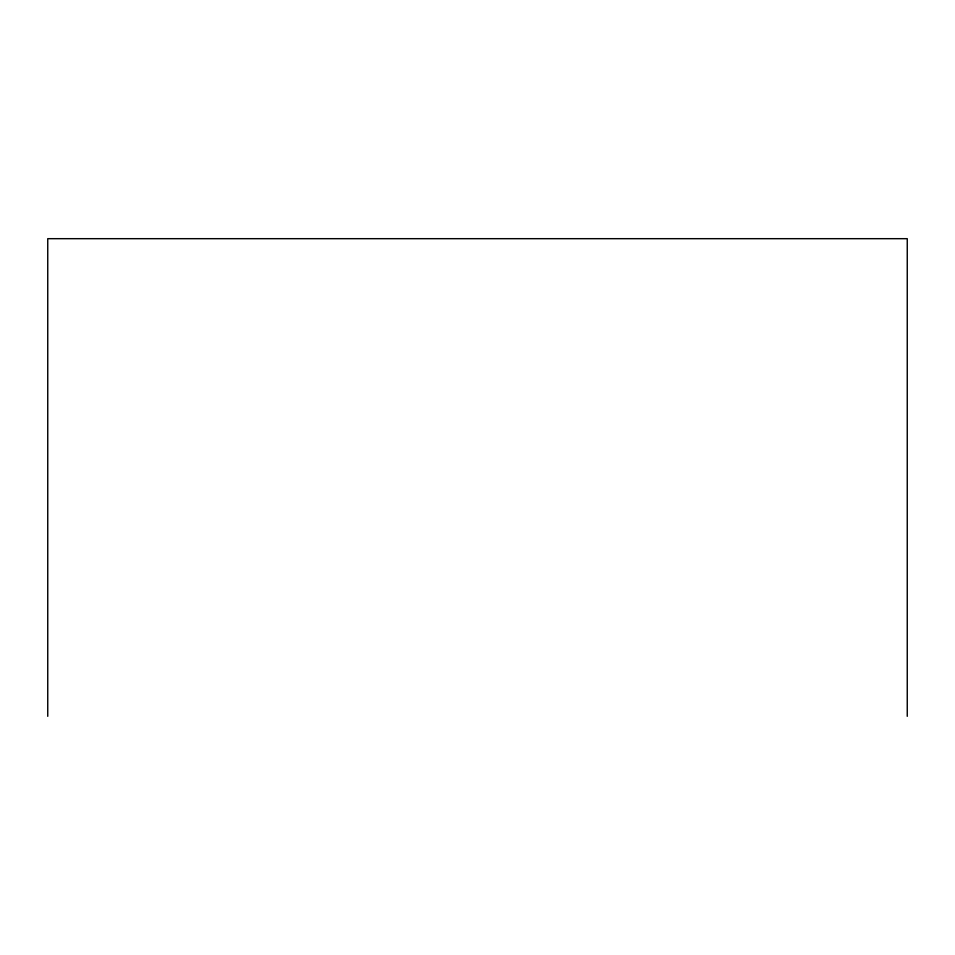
<?xml version="1.0" encoding="UTF-8"?>
<svg xmlns="http://www.w3.org/2000/svg" width="955" height="955" viewBox="0 0 955 955"><rect width="100%" height="100%" fill="white"/><g stroke="black" fill="none" stroke-linecap="round" stroke-linejoin="round"><path stroke-width="1.43" d="M907.25 716.322L907.25 238.678L47.75 238.678L47.75 716.322"/></g></svg>
